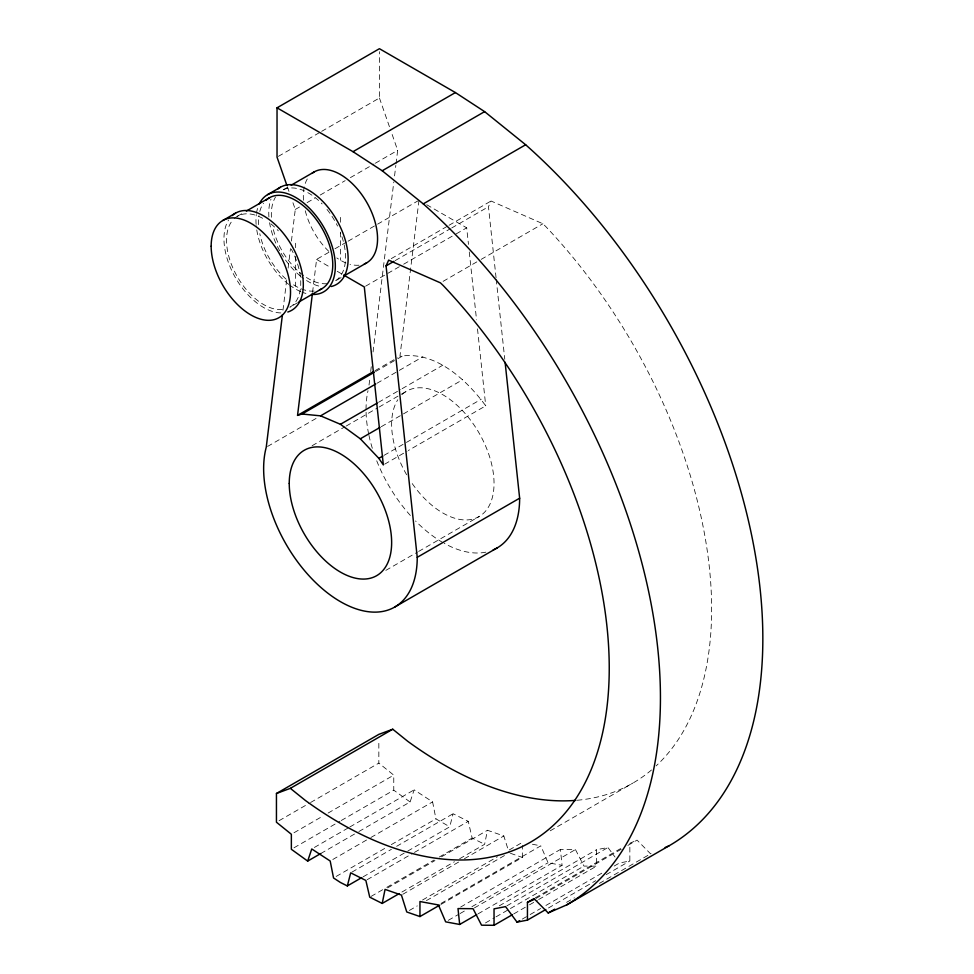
<?xml version="1.0" encoding="UTF-8"?>
<svg xmlns="http://www.w3.org/2000/svg" width="974" height="974" viewBox="0 0 974 974"><rect width="100%" height="100%" fill="white"/><g stroke="black" fill="none" stroke-linecap="round" stroke-linejoin="round"><path stroke-width="0.73" stroke-dasharray="4.87 3.65" d="M282.971 310.268L287.013 277.164M288.109 268.13L290.495 248.577M291.421 241.053L295.28 209.447L292.322 200.961M312.557 292.395L316.587 259.388L329.711 251.803M369.024 385.071L369.95 377.547M370.68 371.52L371.411 365.506M373.066 351.967L393.813 181.931M394.555 175.904L395.834 165.373M396.016 163.875L397.672 150.325L391.268 131.94M418.978 200.267L399.949 356.277C435.293 350.652 466.181 379.336 485.734 405.817L408.276 450.524M459.667 858.715L484.614 844.312L487.463 830.274L503.826 835.96L509.146 852.847M407.729 851.081L449.744 826.816L453.093 813.728L468.263 821.338L472.134 838.054L484.614 844.312M358.882 831.528L410.091 801.967L414.157 789.853L432.59 801.882L435.938 818.854L449.744 826.816M496.058 277.724L488.461 206.756L491.054 201.009L542.883 223.752L545.708 226.492A380.14 219.479 60 0 1 656.086 765.929M278.345 156.364L320.361 132.111M321.676 131.356L379.434 97.997L379.434 51.683M237.4 216.252L242.514 213.294M283.471 189.65L289.875 185.961M295.28 209.447L300.528 206.415M307.09 202.629L314.967 198.075M320.215 195.043L345.161 180.653M350.409 177.621L374.04 163.973M375.355 163.218L397.672 150.325M334.959 248.772L346.781 241.954M348.095 241.199L417.676 201.021M297.569 302.744L289.887 307.175A52.499 30.304 60 0 0 291.36 249.222M341.095 277.614L334.691 281.316A52.499 30.304 60 0 0 340.583 232.981M391.28 258.621L447.736 226.029M449.051 225.274L491.054 201.009M395.249 260.569L450.39 228.732M451.705 227.977L488.461 206.756M365.615 286.173L402.372 264.952M403.686 264.197L454.882 234.637M456.197 233.882L466.692 227.819L468.47 244.413M443.109 281.352L479.865 260.131M481.18 259.376L542.883 223.752M375.002 370.68L397.319 357.799M375.562 371.569L396.564 359.443M397.879 358.676L404.441 354.889M267.57 446.445L317.463 417.639M377.011 383.257L398.025 371.131M399.328 370.363L422.959 356.728M378.509 402.323L400.825 389.43M402.14 388.675L442.841 365.177M312.118 445.727L344.93 426.77M346.245 426.015L377.754 407.826M379.069 407.071L406.633 391.146M381.321 426.673L462.723 379.677M384.097 455.321L405.099 443.194M406.414 442.427L481.241 399.23M384.657 464.172L406.974 451.291M385.838 570.374L417.347 552.185M418.65 551.43L479.05 516.561M279.063 820.705L309.257 803.282M310.572 802.515L378.837 763.105L378.837 740.423M293.99 832.758L322.869 816.078M328.128 813.046L393.764 775.146L378.837 763.105M293.99 847.794L339.938 821.265M341.253 820.51L393.764 790.182L393.764 775.146M314.383 847.453L348.522 827.742M349.824 826.987L414.157 789.853M320.811 853.516L357.568 832.283M332.816 859.494L369.572 838.273M370.887 837.506L432.59 801.882M336.164 876.454L386.057 847.66M391.304 844.628L435.938 818.854M352.004 872.083L391.39 849.34M396.637 846.309L453.093 813.728M363.095 876.844L406.414 851.836M367.174 879.692L413.122 853.163M414.437 852.408L468.263 821.338M371.057 896.421L385.497 888.081M386.8 887.326L434.063 860.042M439.323 857.01L472.134 838.054M387.689 887.874L434.952 860.59M441.514 856.791L487.463 830.274M401.897 892.062L454.42 861.746M402.737 894.315L459.192 861.734M464.44 858.703L503.826 835.96M422.57 900L497.41 856.803M509.219 849.973L522.344 842.4M409.372 910.447L417.249 905.905M426.442 900.597L506.529 854.356M550.2 830.822L632.905 783.072M441.039 903.422L540.813 845.822L548.058 862.745L562.083 865.338L560.403 849.45L575.451 849.572L583.95 866.081L596.441 866.178L596.441 849.742L607.959 847.502L615.02 857.047M440.954 904.432L522.344 857.437L522.344 845.408M460.629 907.05L560.403 849.45M448.284 920.345L458.791 914.282M460.105 913.527L465.353 910.495M471.915 906.697L548.058 862.745M474.375 907.926L575.451 849.572M478.064 913.843L562.083 865.338M499.297 905.82L596.441 849.742M506.87 905.857L607.959 847.502M485.49 922.926L494.682 917.618M495.997 916.863L509.122 909.29M510.437 908.523L583.95 866.081M535.323 897.821L620.657 848.549M535.956 898.478L621.29 849.206M627.853 845.42L637.045 840.112L650.583 853.833L653.237 852.688M513.736 913.929L528.176 905.589M529.491 904.834L537.368 900.293M538.671 899.526L596.441 866.178M522.283 919.103L528.845 915.304M530.16 914.549L540.655 908.486M545.915 905.455L602.358 872.862M614.18 866.044L619.427 863.013L629.849 860.979L629.849 843.253L637.045 840.112M548.459 907.975L595.723 880.691M606.218 874.628L629.849 860.979M566.564 902.35L574.441 897.797M599.387 883.394L650.583 853.833M532.437 844.263L540.813 845.822M510.473 853.309L522.344 857.437M426.722 204.735L466.692 227.819M316.587 259.388L330.77 267.582M337.223 271.296L342.373 274.278M410.091 801.967L393.764 790.182M379.434 97.997L390.769 130.528M287.391 186.825L289.363 192.475M496.216 279.234L504.776 359.272M469.273 251.949L476.542 319.825M477.503 328.883L485.734 405.817M340.437 217.372L340.437 223.29M340.437 232.153L340.437 260.241M295.646 243.244L295.646 247.676M295.646 256.539L295.646 286.1M359.004 265.208A52.499 30.304 60 0 1 350.043 264.319M345.977 262.956A52.499 30.304 60 0 1 336.809 257.94M328.774 251.329A52.499 30.304 60 0 1 305.203 210.506M303.498 200.242A52.499 30.304 60 0 1 307.516 178.571M651.509 769.984A380.14 219.479 60 0 1 577.241 800.251M485.868 552.161A108.613 62.701 60 0 1 444.168 543.297M442.841 542.542A108.613 62.701 60 0 1 415.533 520.98M410.371 515.477A108.613 62.701 60 0 1 376.329 459.801M372.324 448.284A108.613 62.701 60 0 1 368.951 435.378M368.659 433.978A108.613 62.701 60 0 1 366.054 410.882M366.041 409.518A108.613 62.701 60 0 1 368.014 390.684M402.225 394.421A72.405 41.809 60 0 1 474.143 425.151A72.405 41.809 60 0 1 483.25 513.493A72.405 41.809 60 0 1 411.259 482.167M406.633 474.764A72.405 41.809 60 0 1 397.782 399.778M282.204 309.549A52.499 30.304 60 0 1 236.28 274.875A52.499 30.304 60 0 1 233.236 219.576M234.198 218.626A52.499 30.304 60 0 1 263.637 218.858M270.894 223.862A52.499 30.304 60 0 1 278.345 230.85M314.2 291.08A52.499 30.304 60 0 1 292.005 283.799M286.039 279.1A52.499 30.304 60 0 1 259.79 233.638M258.597 224.641A52.499 30.304 60 0 1 258.938 215.656M259.79 211.443A52.499 30.304 60 0 1 263.491 203.249M280.865 312.934A56.115 32.398 60 0 1 235.063 277.006A56.115 32.398 60 0 1 228.561 220.039M326.996 283.69A52.499 30.304 60 0 1 304.813 276.409M303.596 275.545A52.499 30.304 60 0 1 272.586 226.248M271.405 217.263A52.499 30.304 60 0 1 275.52 197.04M283.361 189.772A52.499 30.304 60 0 1 322.138 203.931M326.996 209.447A52.499 30.304 60 0 1 337.552 226.078M318.717 286.039A56.115 32.398 60 0 1 301.538 276.993M300.406 276.08A56.115 32.398 60 0 1 281.121 253.301M279.66 250.781A56.115 32.398 60 0 1 269.579 222.693M268.909 217.007A56.115 32.398 60 0 1 270.991 199.11M305.909 293.43A56.115 32.398 60 0 1 302.11 292.188M300.82 291.652A56.115 32.398 60 0 1 289.887 285.248M288.742 284.384A56.115 32.398 60 0 1 256.235 225.798M256.113 224.397A56.115 32.398 60 0 1 256.296 214.548M256.491 213.172A56.115 32.398 60 0 1 258.183 206.5"/><path stroke-width="1.46" d="M282.423 314.785L266.255 447.2A108.613 62.701 60 0 0 330.417 595.114A108.613 62.701 60 0 0 417.237 557.323L519.641 498.201L505.104 362.291M374.247 372.324L302.037 414.011L297.545 415.399L312.374 293.892M575.792 800.372A380.14 219.479 60 0 1 407.753 741.324L392.753 729.222L378.837 734.372L276.446 793.493L276.446 822.226L291.36 834.268L291.36 849.304L307.687 861.089L311.753 848.975L330.186 861.004L333.546 877.976L340.437 882.481L347.341 885.938L350.689 872.838L365.859 880.459L369.743 897.176L382.21 903.434L385.059 889.384L401.434 895.082L406.755 911.968L419.952 916.558L439.639 905.187M417.237 557.323L386.069 265.878L388.663 260.131L440.479 282.874L443.304 285.613A380.14 219.479 60 0 1 600.081 743.211A380.14 219.479 60 0 1 305.361 800.445L290.349 788.343L276.446 793.493M286.892 185.401L277.03 157.118L277.03 107.822L379.434 48.7L455.406 92.567L484.614 111.633L525.656 144.761A452.545 261.276 60 0 1 669.114 845.773L566.71 904.895L548.192 912.955L534.641 899.233L527.445 902.362L527.445 920.101L517.036 922.135L505.555 906.624L494.037 908.852L494.037 925.3L481.558 925.203L473.06 908.693L457.999 908.572L459.679 924.46L445.666 921.854L438.422 904.943L419.952 901.522L419.952 916.558M222.79 220.514L235.586 213.123M267.582 194.642L280.378 187.252M246.349 211.078L269.396 197.783M291.153 185.218L314.188 171.911M277.03 107.822L353.002 151.676L455.406 92.567M353.002 151.676L382.21 170.754L484.614 111.633M382.21 170.754L423.264 203.883L525.656 144.761M298.848 302.001L321.895 288.706M343.652 276.141L366.687 262.834M386.069 265.878L393.946 261.324M297.545 415.399L373.687 371.435M302.037 414.011L320.568 415.849L375.708 384.012M320.568 415.849L340.437 424.299L377.206 403.078M340.437 424.299L360.319 438.799L380.006 427.428M360.319 438.799L378.837 458.352L382.782 456.076M394.75 607.033L497.142 547.924M290.349 788.343L392.753 729.222M307.687 861.089L320.811 853.516M347.341 885.938L361.78 877.598M382.21 903.434L399.279 893.584M459.679 924.46L476.749 914.61M527.445 902.362L534.02 898.576M494.037 925.3L512.421 914.683M517.036 922.135L519.653 920.613M527.445 920.101L545.83 909.497M548.192 912.955L554.754 909.168M665.145 847.502L669.114 845.773M343.664 275.021L364.3 286.94L383.342 464.927L378.837 458.352M423.264 203.883A452.545 261.276 60 0 1 566.71 904.895M519.641 498.201A108.613 62.701 60 0 1 493.148 549.908M266.194 200.145A52.499 30.304 60 0 1 321.31 227.088A52.499 30.304 60 0 1 319.509 289.85M232.165 215.644A56.115 32.398 60 0 1 291.701 245.521A56.115 32.398 60 0 1 287.793 312.009M312.009 173.409A52.499 30.304 60 0 1 366.687 202.227A52.499 30.304 60 0 1 364.313 263.978M278.053 188.846A56.115 32.398 60 0 1 337.698 221.792A56.115 32.398 60 0 1 331.197 286.526M259.279 203.919A56.115 32.398 60 0 1 323.697 227.039A56.115 32.398 60 0 1 311.51 294.404M289.241 483.421A72.405 41.809 60 0 0 366.041 578.958A72.405 41.809 60 0 0 366.041 476.554A72.405 41.809 60 0 0 289.241 483.421M211.163 246.203A56.115 32.398 60 0 0 270.687 320.239A56.115 32.398 60 0 0 270.687 240.882A56.115 32.398 60 0 0 211.163 246.203"/></g></svg>
